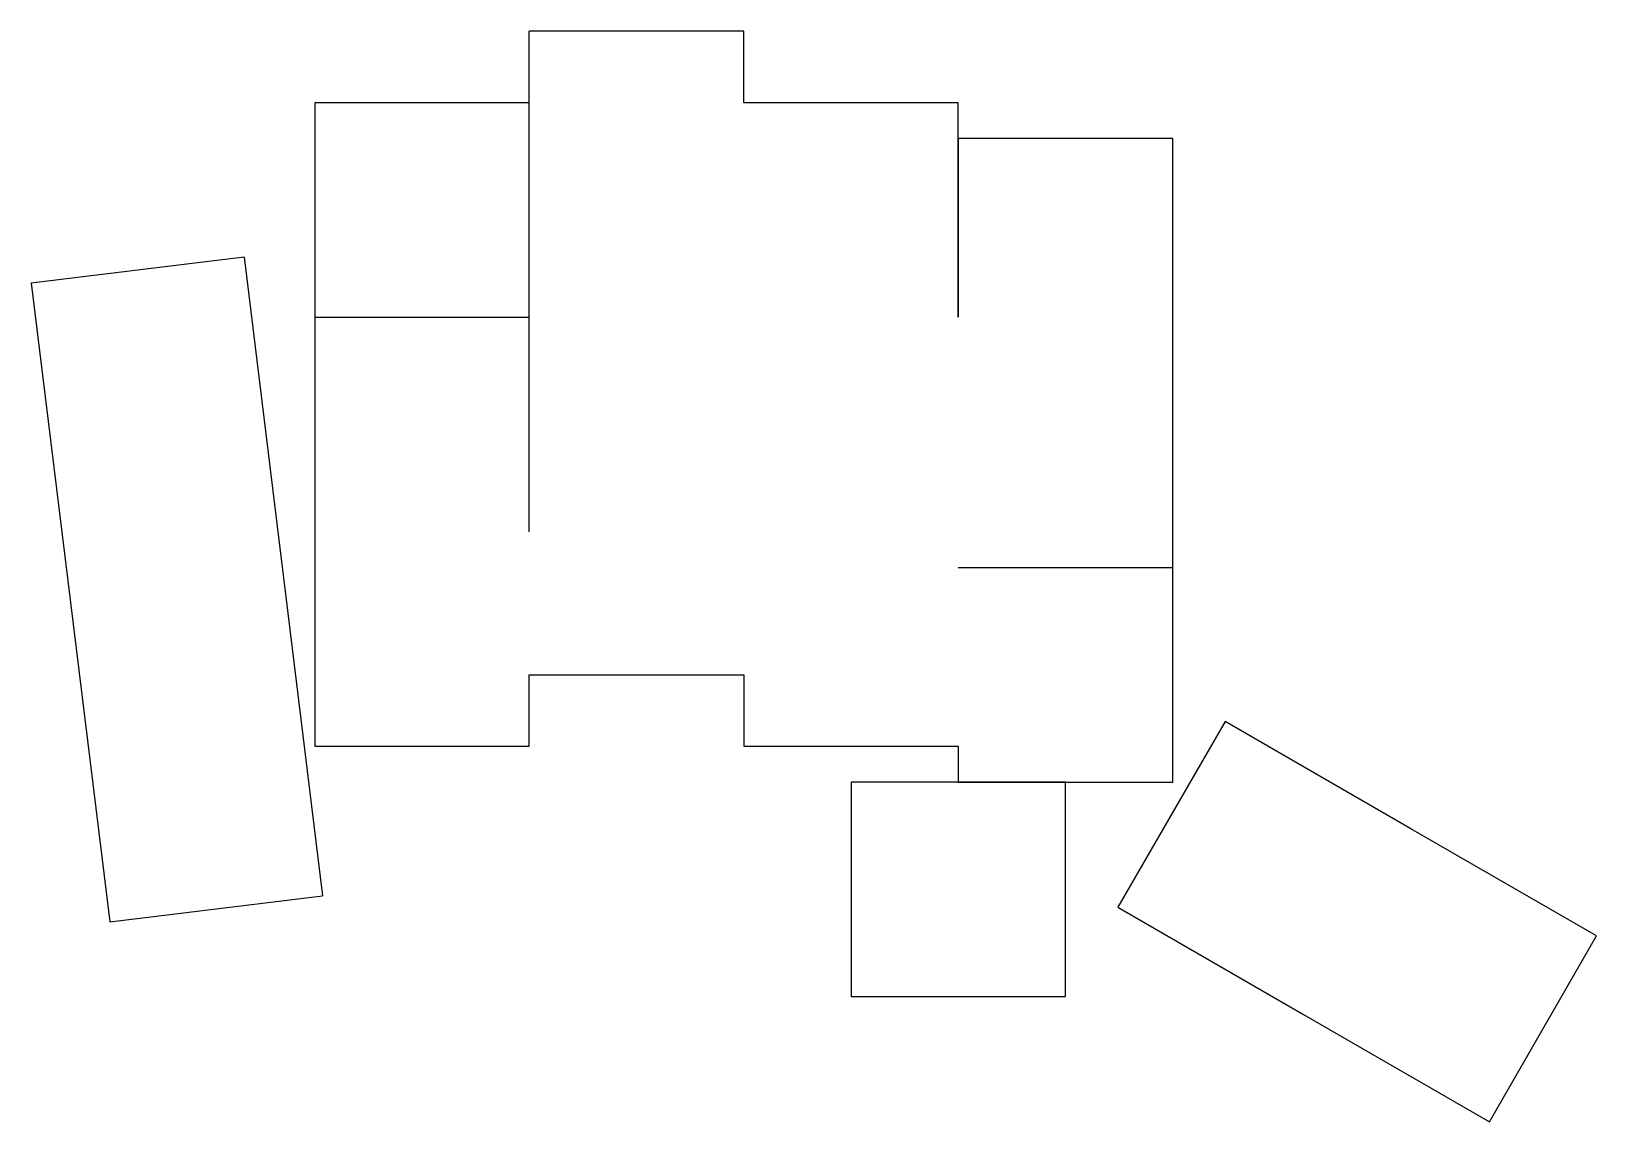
# Model space of a CAD drawing. Header units: millimetres. Extents: x 94 to 233, y -116 to -19.
import ezdxf

# ---------------------------------------------------------------- set-up
doc = ezdxf.new("R2010")
doc.units = ezdxf.units.MM

msp = doc.modelspace()

# ---------------------------------------------------------------- linework, layer by layer
for p, q in [((138.34, -63.34), (138.34, -19.01)), ((157.34, -19.01), (138.34, -19.01)), ((157.34, -25.34), (157.34, -19.01)), ((138.34, -25.34), (119.34, -25.34)), ((119.34, -25.34), (119.34, -44.34)), ((138.34, -44.34), (138.34, -25.34)), ((176.34, -25.34), (157.34, -25.34)), ((176.34, -44.34), (176.34, -25.34)), ((195.34, -28.51), (176.34, -28.51)), ((176.34, -28.51), (176.34, -44.34)), ((195.34, -66.51), (195.34, -28.51)), ((113.1, -39.01), (94.24, -41.32)), ((113.1, -39.01), (120.04, -95.58)), ((94.24, -41.32), (101.19, -97.9)), ((119.34, -44.34), (138.34, -44.34)), ((119.34, -44.34), (119.34, -63.34)), ((138.34, -63.34), (138.34, -44.34)), ((119.34, -63.34), (119.34, -82.34)), ((176.34, -66.51), (195.34, -66.51)), ((195.34, -85.51), (195.34, -66.51)), ((138.34, -82.34), (138.34, -76.01)), ((138.34, -76.01), (157.34, -76.01)), ((157.34, -76.01), (157.34, -82.34)), ((199.98, -80.14), (190.48, -96.6)), ((216.43, -89.64), (199.98, -80.14)), ((119.34, -82.34), (138.34, -82.34)), ((157.34, -82.34), (176.34, -82.34)), ((176.34, -82.34), (176.34, -85.51)), ((185.84, -85.51), (166.84, -85.51)), ((166.84, -85.51), (166.84, -104.51)), ((176.34, -85.51), (195.34, -85.51)), ((185.84, -104.51), (185.84, -85.51)), ((232.88, -99.14), (216.43, -89.64)), ((101.19, -97.9), (120.04, -95.58)), ((190.48, -96.6), (206.93, -106.1)), ((223.38, -115.6), (232.88, -99.14)), ((166.84, -104.51), (185.84, -104.51)), ((206.93, -106.1), (223.38, -115.6))]:
    msp.add_line(p, q)

doc.saveas('drawing.dxf')
